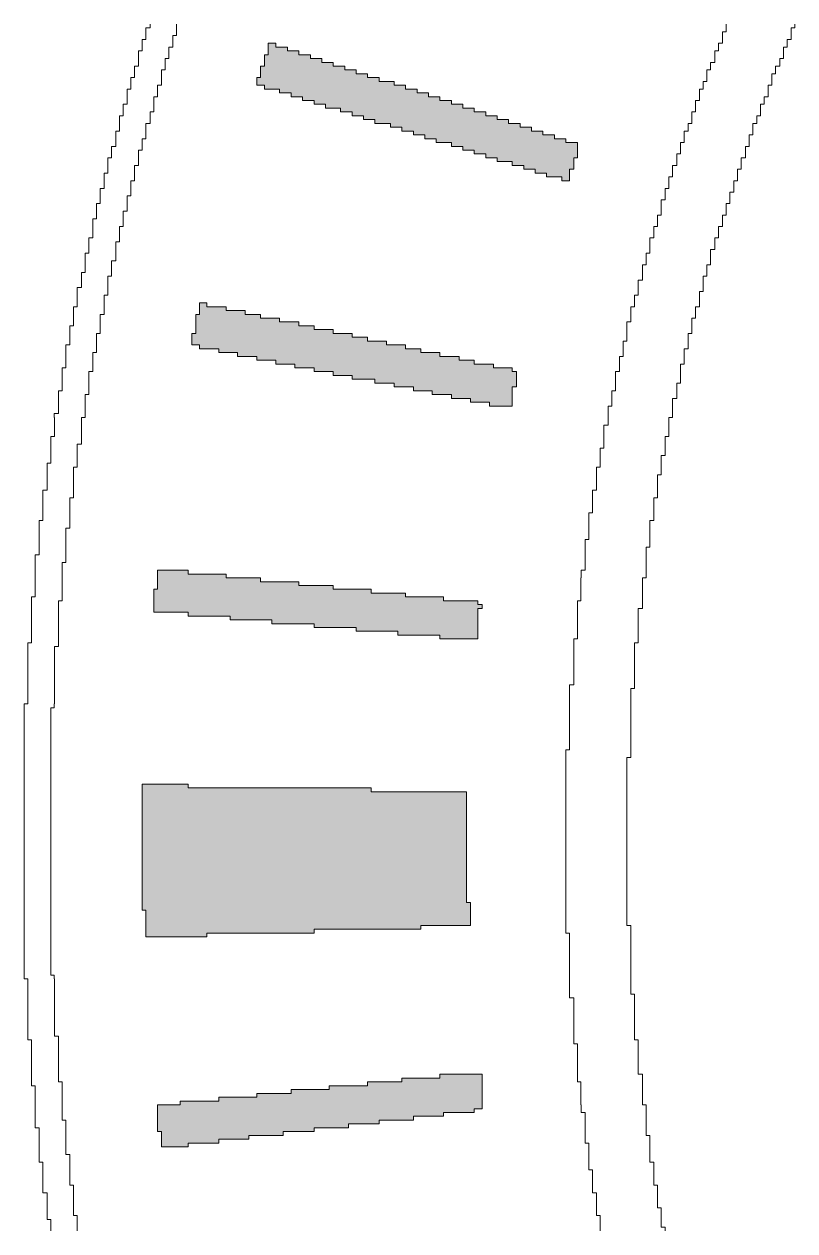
# Model space of a CAD drawing. Header units: millimetres. Extents: x 76.6 to 106.3, y -138 to -109.2.
# Drawn here: x 76.56 to 80.83, y -121.9 to -115.21 of the extents above; entities that cross this region are included whole.
import ezdxf

# ---------------------------------------------------------------- set-up
doc = ezdxf.new("R2010")
doc.units = ezdxf.units.MM
doc.header["$MEASUREMENT"] = 0
doc.layers.add('Layer 1', color=7, linetype='Continuous', lineweight=0)

msp = doc.modelspace()

# ---------------------------------------------------------------- hatches: boundary and pattern name
at = {"layer": 'Layer 1', "true_color": 0x000000, "transparency": 33554687}
h = msp.add_hatch(color=18, dxfattribs=at)
h.dxf.hatch_style = 2
h.paths.add_polyline_path([(77.9092, -115.3367), (77.9092, -115.3156), (77.9524, -115.3156), (77.9524, -115.3367), (78.016, -115.3367), (78.016, -115.358), (78.0794, -115.358), (78.0794, -115.3791), (78.1429, -115.3791), (78.1429, -115.4002), (78.2065, -115.4002), (78.2065, -115.4215), (78.2699, -115.4215), (78.2699, -115.4426), (78.3334, -115.4426), (78.3334, -115.4637), (78.397, -115.4637), (78.397, -115.485), (78.4604, -115.485), (78.4604, -115.5061), (78.5239, -115.5061), (78.5239, -115.5272), (78.6077, -115.5272), (78.6077, -115.5485), (78.6713, -115.5485), (78.6713, -115.5696), (78.7347, -115.5696), (78.7347, -115.5907), (78.7982, -115.5907), (78.7982, -115.612), (78.8617, -115.612), (78.8617, -115.6331), (78.9252, -115.6331), (78.9252, -115.6542), (78.9887, -115.6542), (78.9887, -115.6755), (79.0523, -115.6755), (79.0523, -115.6966), (79.1158, -115.6966), (79.1158, -115.7177), (79.1793, -115.7177), (79.1793, -115.739), (79.2428, -115.739), (79.2428, -115.7601), (79.3062, -115.7601), (79.3062, -115.7812), (79.3697, -115.7812), (79.3697, -115.8025), (79.4332, -115.8025), (79.4332, -115.8236), (79.4967, -115.8236), (79.4967, -115.8447), (79.5602, -115.8447), (79.5602, -115.866), (79.6238, -115.866), (79.6238, -115.8871), (79.6237, -115.8871), (79.6237, -115.9082), (79.6238, -115.9082), (79.6238, -115.9295), (79.6237, -115.9295), (79.6237, -115.9506), (79.6034, -115.9506), (79.6034, -115.9717), (79.6034, -115.993), (79.6035, -115.993), (79.6035, -116.0141), (79.5806, -116.0141), (79.5806, -116.0352), (79.5806, -116.0352), (79.5806, -116.0565), (79.5806, -116.0776), (79.5374, -116.0776), (79.5374, -116.0565), (79.4536, -116.0565), (79.4536, -116.0352), (79.3901, -116.0352), (79.3901, -116.0141), (79.3266, -116.0141), (79.3266, -115.993), (79.263, -115.993), (79.263, -115.9717), (79.1792, -115.9717), (79.1792, -115.9506), (79.1157, -115.9506), (79.1157, -115.9295), (79.0523, -115.9295), (79.0523, -115.9082), (78.9887, -115.9082), (78.9887, -115.8871), (78.9253, -115.8871), (78.9253, -115.866), (78.8414, -115.866), (78.8414, -115.8447), (78.7779, -115.8447), (78.7779, -115.8236), (78.7144, -115.8236), (78.7144, -115.8025), (78.6509, -115.8025), (78.6509, -115.7812), (78.5874, -115.7812), (78.5874, -115.7601), (78.5011, -115.7601), (78.5011, -115.739), (78.4376, -115.739), (78.4376, -115.7177), (78.3741, -115.7177), (78.3741, -115.6966), (78.3106, -115.6966), (78.3106, -115.6755), (78.2267, -115.6755), (78.2267, -115.6542), (78.1632, -115.6542), (78.1632, -115.6331), (78.0997, -115.6331), (78.0997, -115.612), (78.0362, -115.612), (78.0362, -115.5907), (77.9727, -115.5907), (77.9727, -115.5696), (77.889, -115.5696), (77.889, -115.5485), (77.8457, -115.5485), (77.8457, -115.5272), (77.8457, -115.5061), (77.866, -115.5061), (77.866, -115.485), (77.8661, -115.485), (77.8661, -115.4637), (77.866, -115.4637), (77.866, -115.4426), (77.8889, -115.4426), (77.8889, -115.4215), (77.889, -115.4215), (77.889, -115.4002), (77.8889, -115.4002), (77.8889, -115.3791), (77.9092, -115.3791), (77.9092, -115.358), (77.9093, -115.358), (77.9093, -115.3367)])
h = msp.add_hatch(color=18, dxfattribs=at)
h.dxf.hatch_style = 2
h.paths.add_polyline_path([(77.5689, -116.755), (77.5689, -116.7761), (77.6756, -116.7761), (77.6756, -116.7972), (77.7822, -116.7972), (77.7822, -116.8185), (77.8661, -116.8185), (77.8661, -116.8396), (77.9727, -116.8396), (77.9727, -116.8607), (78.0795, -116.8607), (78.0795, -116.882), (78.1633, -116.882), (78.1633, -116.9031), (78.2699, -116.9031), (78.2699, -116.9242), (78.3741, -116.9242), (78.3741, -116.9455), (78.4604, -116.9455), (78.4604, -116.9666), (78.5646, -116.9666), (78.5646, -116.9877), (78.6712, -116.9877), (78.6712, -117.009), (78.7551, -117.009), (78.7551, -117.0301), (78.8618, -117.0301), (78.8618, -117.0512), (78.9685, -117.0512), (78.9685, -117.0725), (79.0522, -117.0725), (79.0522, -117.0936), (79.1589, -117.0936), (79.1589, -117.1147), (79.263, -117.1147), (79.263, -117.136), (79.2859, -117.136), (79.2859, -117.1571), (79.286, -117.1571), (79.286, -117.1782), (79.286, -117.1995), (79.2859, -117.1995), (79.2859, -117.2206), (79.263, -117.2206), (79.263, -117.2417), (79.2631, -117.2417), (79.2631, -117.263), (79.2631, -117.263), (79.2631, -117.2841), (79.2631, -117.2841), (79.2631, -117.3052), (79.2631, -117.3052), (79.2631, -117.3265), (79.1361, -117.3265), (79.1361, -117.3052), (79.032, -117.3052), (79.032, -117.2841), (78.9253, -117.2841), (78.9253, -117.263), (78.8186, -117.263), (78.8186, -117.2417), (78.7144, -117.2417), (78.7144, -117.2206), (78.6077, -117.2206), (78.6077, -117.1995), (78.5011, -117.1995), (78.5011, -117.1782), (78.3741, -117.1782), (78.3741, -117.1571), (78.2699, -117.1571), (78.2699, -117.136), (78.1632, -117.136), (78.1632, -117.1147), (78.0565, -117.1147), (78.0565, -117.0936), (77.9524, -117.0936), (77.9524, -117.0725), (77.8458, -117.0725), (77.8458, -117.0512), (77.7391, -117.0512), (77.7391, -117.0301), (77.635, -117.0301), (77.635, -117.009), (77.5282, -117.009), (77.5282, -116.9877), (77.4851, -116.9877), (77.4851, -116.9666), (77.485, -116.9666), (77.485, -116.9455), (77.4851, -116.9455), (77.4851, -116.9242), (77.5079, -116.9242), (77.5079, -116.9031), (77.508, -116.9031), (77.508, -116.882), (77.508, -116.8607), (77.5079, -116.8607), (77.5079, -116.8396), (77.508, -116.8396), (77.508, -116.8185), (77.5282, -116.8185), (77.5282, -116.7972), (77.5283, -116.7972), (77.5283, -116.7761), (77.5283, -116.7761), (77.5283, -116.755)])
h = msp.add_hatch(color=18, dxfattribs=at)
h.dxf.hatch_style = 2
h.paths.add_polyline_path([(77.2945, -118.2577), (77.2945, -118.2366), (77.4647, -118.2366), (77.4647, -118.2577), (77.6756, -118.2577), (77.6756, -118.279), (77.8661, -118.279), (77.8661, -118.3001), (78.0795, -118.3001), (78.0795, -118.3212), (78.2699, -118.3212), (78.2699, -118.3425), (78.4808, -118.3425), (78.4808, -118.3636), (78.6712, -118.3636), (78.6712, -118.3847), (78.882, -118.3847), (78.882, -118.406), (79.0726, -118.406), (79.0726, -118.4271), (79.0954, -118.4271), (79.0954, -118.4482), (79.0726, -118.4482), (79.0726, -118.4695), (79.0725, -118.4695), (79.0725, -118.4906), (79.0726, -118.4906), (79.0726, -118.5117), (79.0726, -118.5117), (79.0726, -118.533), (79.0726, -118.533), (79.0726, -118.5541), (79.0725, -118.5541), (79.0725, -118.5752), (79.0726, -118.5752), (79.0726, -118.5965), (79.0725, -118.5965), (79.0725, -118.6176), (78.8617, -118.6176), (78.8617, -118.5965), (78.6281, -118.5965), (78.6281, -118.5752), (78.3969, -118.5752), (78.3969, -118.5541), (78.1633, -118.5541), (78.1633, -118.533), (77.9296, -118.533), (77.9296, -118.5117), (77.6985, -118.5117), (77.6985, -118.4906), (77.4647, -118.4906), (77.4647, -118.4695), (77.2743, -118.4695), (77.2743, -118.4482), (77.2742, -118.4482), (77.2742, -118.4271), (77.2743, -118.4271), (77.2743, -118.406), (77.2742, -118.406), (77.2742, -118.3847), (77.2742, -118.3636), (77.2743, -118.3636), (77.2743, -118.3425), (77.2945, -118.3425), (77.2945, -118.3212), (77.2946, -118.3212), (77.2946, -118.3001), (77.2946, -118.279), (77.2946, -118.279), (77.2946, -118.2577)])
h = msp.add_hatch(color=18, dxfattribs=at)
h.dxf.hatch_style = 2
h.paths.add_polyline_path([(77.2108, -120.0357), (77.2108, -120.0146), (77.2108, -119.9935), (77.2108, -119.9722), (77.2108, -119.9511), (77.2108, -119.93), (77.2108, -119.9087), (77.2108, -119.8876), (77.2108, -119.8665), (77.2108, -119.8452), (77.2108, -119.8241), (77.2108, -119.803), (77.2108, -119.7817), (77.2108, -119.7606), (77.2108, -119.7395), (77.2108, -119.7182), (77.2108, -119.6971), (77.2108, -119.676), (77.2108, -119.6547), (77.2108, -119.6336), (77.2108, -119.6125), (77.2108, -119.5912), (77.2108, -119.5701), (77.2108, -119.549), (77.2108, -119.5277), (77.2108, -119.5066), (77.2108, -119.4855), (77.2108, -119.4642), (77.2107, -119.4642), (77.2107, -119.4431), (77.2107, -119.422), (77.4647, -119.422), (77.4647, -119.4431), (78.4807, -119.4431), (78.4807, -119.4642), (79.0091, -119.4642), (79.0091, -119.4855), (79.0091, -119.5066), (79.0091, -119.5277), (79.0091, -119.549), (79.0091, -119.5701), (79.0091, -119.5912), (79.0091, -119.6125), (79.0091, -119.6336), (79.0091, -119.6547), (79.0091, -119.676), (79.0091, -119.6971), (79.0091, -119.7182), (79.0091, -119.7395), (79.0091, -119.7606), (79.0091, -119.7817), (79.0091, -119.803), (79.0091, -119.8241), (79.0091, -119.8452), (79.0091, -119.8665), (79.0091, -119.8876), (79.0091, -119.9087), (79.0091, -119.93), (79.0091, -119.9511), (79.0091, -119.9722), (79.0091, -119.9935), (79.0091, -120.0146), (79.0091, -120.0357), (79.0091, -120.057), (79.0091, -120.0781), (79.0319, -120.0781), (79.0319, -120.0992), (79.0319, -120.1205), (79.032, -120.1205), (79.032, -120.1416), (79.032, -120.1627), (79.032, -120.184), (79.032, -120.2051), (78.7551, -120.2051), (78.7551, -120.2262), (78.1632, -120.2262), (78.1632, -120.2475), (77.5689, -120.2475), (77.5689, -120.2686), (77.2311, -120.2686), (77.2311, -120.2475), (77.231, -120.2475), (77.231, -120.2262), (77.2311, -120.2262), (77.2311, -120.2051), (77.2311, -120.2051), (77.2311, -120.184), (77.2311, -120.1627), (77.2311, -120.1416), (77.2311, -120.1205), (77.2107, -120.1205), (77.2107, -120.0992), (77.2107, -120.0781), (77.2108, -120.0781), (77.2108, -120.057)])
h = msp.add_hatch(color=18, dxfattribs=at)
h.dxf.hatch_style = 2
h.paths.add_polyline_path([(77.3175, -121.4327), (77.3175, -121.4116), (77.3175, -121.3905), (77.3175, -121.3692), (77.3174, -121.3692), (77.3174, -121.3481), (77.2946, -121.3481), (77.2946, -121.327), (77.2945, -121.327), (77.2945, -121.3057), (77.2945, -121.2846), (77.2946, -121.2846), (77.2946, -121.2635), (77.2946, -121.2422), (77.2946, -121.2211), (77.2946, -121.2), (77.4216, -121.2), (77.4216, -121.1787), (77.635, -121.1787), (77.635, -121.1576), (77.8458, -121.1576), (77.8458, -121.1365), (78.0362, -121.1365), (78.0362, -121.1152), (78.247, -121.1152), (78.247, -121.0941), (78.4604, -121.0941), (78.4604, -121.073), (78.651, -121.073), (78.651, -121.0517), (78.8618, -121.0517), (78.8618, -121.0306), (79.0955, -121.0306), (79.0955, -121.0517), (79.0955, -121.073), (79.0954, -121.073), (79.0954, -121.0941), (79.0954, -121.1152), (79.0954, -121.1365), (79.0955, -121.1365), (79.0955, -121.1576), (79.0955, -121.1787), (79.0955, -121.2), (79.0955, -121.2211), (79.0523, -121.2211), (79.0523, -121.2422), (78.8821, -121.2422), (78.8821, -121.2635), (78.7145, -121.2635), (78.7145, -121.2846), (78.5239, -121.2846), (78.5239, -121.3057), (78.3537, -121.3057), (78.3537, -121.327), (78.1633, -121.327), (78.1633, -121.3481), (77.993, -121.3481), (77.993, -121.3692), (77.8026, -121.3692), (77.8026, -121.3905), (77.635, -121.3905), (77.635, -121.4116), (77.4648, -121.4116), (77.4648, -121.4327)])

# ---------------------------------------------------------------- linework, layer by layer
at = {"layer": 'Layer 1'}
for points in [[(76.7028, -121.8985), (76.7028, -121.8772), (76.7028, -121.8561), (76.7028, -121.835), (76.6824, -121.835), (76.6824, -121.8137), (76.6825, -121.8137), (76.6825, -121.7926), (76.6825, -121.7715), (76.6825, -121.7502), (76.6825, -121.7291), (76.6825, -121.708), (76.6825, -121.6867), (76.6596, -121.6867), (76.6596, -121.6656), (76.6596, -121.6445), (76.6596, -121.6445), (76.6596, -121.6232), (76.6596, -121.6021), (76.6596, -121.581), (76.6596, -121.5597), (76.6596, -121.5386), (76.6596, -121.5175), (76.6392, -121.5175), (76.6392, -121.4962), (76.6392, -121.4751), (76.6393, -121.4751), (76.6393, -121.454), (76.6393, -121.4327), (76.6393, -121.4116), (76.6393, -121.3905), (76.6393, -121.3692), (76.6393, -121.3481), (76.6393, -121.327), (76.6164, -121.327), (76.6164, -121.3057), (76.6164, -121.2846), (76.6164, -121.2846), (76.6164, -121.2635), (76.6164, -121.2422), (76.6164, -121.2211), (76.6164, -121.2), (76.6164, -121.1787), (76.6164, -121.1576), (76.6164, -121.1365), (76.6164, -121.1152), (76.6164, -121.0941), (76.596, -121.0941), (76.596, -121.073), (76.5961, -121.073), (76.5961, -121.0517), (76.5961, -121.0306), (76.5961, -121.0095), (76.5961, -120.9882), (76.5961, -120.9671), (76.5961, -120.946), (76.5961, -120.9247), (76.5961, -120.9036), (76.5961, -120.8825), (76.5961, -120.8612), (76.5961, -120.8401), (76.5757, -120.8401), (76.5757, -120.819), (76.5758, -120.819), (76.5758, -120.7977), (76.5758, -120.7766), (76.5758, -120.7555), (76.5758, -120.7342), (76.5758, -120.7131), (76.5758, -120.692), (76.5758, -120.6707), (76.5758, -120.6496), (76.5758, -120.6285), (76.5758, -120.6072), (76.5758, -120.5861), (76.5758, -120.565), (76.5758, -120.5437), (76.5758, -120.5226), (76.5758, -120.5015), (76.5554, -120.5015), (76.5554, -120.4802), (76.5555, -120.4802), (76.5555, -120.4591), (76.5555, -120.438), (76.5555, -120.4167), (76.5555, -120.3956), (76.5555, -120.3745), (76.5555, -120.3532), (76.5555, -120.3321), (76.5555, -120.311), (76.5555, -120.2897), (76.5555, -120.2686), (76.5555, -120.2475), (76.5555, -120.2262), (76.5555, -120.2051), (76.5555, -120.184), (76.5555, -120.1627), (76.5555, -120.1416), (76.5555, -120.1205), (76.5555, -120.0992), (76.5555, -120.0781), (76.5555, -120.057), (76.5555, -120.0357), (76.5555, -120.0146), (76.5555, -119.9935), (76.5555, -119.9722), (76.5555, -119.9511), (76.5555, -119.93), (76.5555, -119.9087), (76.5555, -119.8876), (76.5555, -119.8665), (76.5555, -119.8452), (76.5555, -119.8241), (76.5555, -119.803), (76.5555, -119.7817), (76.5555, -119.7606), (76.5555, -119.7395), (76.5555, -119.7182), (76.5555, -119.6971), (76.5555, -119.676), (76.5555, -119.6547), (76.5555, -119.6336), (76.5555, -119.6125), (76.5555, -119.5912), (76.5555, -119.5701), (76.5555, -119.549), (76.5555, -119.5277), (76.5555, -119.5066), (76.5555, -119.4855), (76.5555, -119.4642), (76.5555, -119.4431), (76.5555, -119.422), (76.5555, -119.4007), (76.5555, -119.3796), (76.5555, -119.3585), (76.5555, -119.3372), (76.5555, -119.3161), (76.5555, -119.295), (76.5555, -119.2737), (76.5555, -119.2526), (76.5555, -119.2315), (76.5555, -119.2102), (76.5555, -119.1891), (76.5555, -119.168), (76.5555, -119.1467), (76.5555, -119.1256), (76.5555, -119.1045), (76.5555, -119.0832), (76.5555, -119.0621), (76.5555, -119.041), (76.5555, -119.0197), (76.5555, -118.9986), (76.5554, -118.9986), (76.5554, -118.9775), (76.5758, -118.9775), (76.5758, -118.9562), (76.5758, -118.9351), (76.5758, -118.914), (76.5758, -118.8927), (76.5758, -118.8716), (76.5758, -118.8505), (76.5758, -118.8292), (76.5758, -118.8081), (76.5758, -118.787), (76.5758, -118.7657), (76.5758, -118.7446), (76.5758, -118.7235), (76.5758, -118.7022), (76.5758, -118.6811), (76.5758, -118.66), (76.5757, -118.66), (76.5757, -118.6387), (76.5961, -118.6387), (76.5961, -118.6176), (76.5961, -118.5965), (76.5961, -118.5752), (76.5961, -118.5541), (76.5961, -118.533), (76.5961, -118.5117), (76.5961, -118.4906), (76.5961, -118.4695), (76.5961, -118.4482), (76.5961, -118.4271), (76.5961, -118.406), (76.596, -118.406), (76.596, -118.3847), (76.6164, -118.3847), (76.6164, -118.3636), (76.6164, -118.3425), (76.6164, -118.3212), (76.6164, -118.3001), (76.6164, -118.279), (76.6164, -118.2577), (76.6164, -118.2366), (76.6164, -118.2155), (76.6164, -118.1942), (76.6164, -118.1942), (76.6164, -118.1731), (76.6164, -118.152), (76.6393, -118.152), (76.6393, -118.1307), (76.6393, -118.1096), (76.6393, -118.0885), (76.6393, -118.0672), (76.6393, -118.0461), (76.6393, -118.025), (76.6393, -118.0037), (76.6392, -118.0037), (76.6392, -117.9826), (76.6392, -117.9615), (76.6596, -117.9615), (76.6596, -117.9402), (76.6596, -117.9191), (76.6596, -117.898), (76.6596, -117.8767), (76.6596, -117.8556), (76.6596, -117.8345), (76.6596, -117.8345), (76.6596, -117.8132), (76.6596, -117.7921), (76.6825, -117.7921), (76.6825, -117.771), (76.6825, -117.7497), (76.6825, -117.7286), (76.6825, -117.7075), (76.6825, -117.6862), (76.6825, -117.6651), (76.6824, -117.6651), (76.6824, -117.644), (76.7028, -117.644), (76.7028, -117.6227), (76.7028, -117.6016), (76.7028, -117.5805), (76.7028, -117.5592), (76.7028, -117.5381), (76.7027, -117.5381), (76.7027, -117.517), (76.7027, -117.4957), (76.7231, -117.4957), (76.7231, -117.4746), (76.7231, -117.4535), (76.7231, -117.4322), (76.7231, -117.4111), (76.7231, -117.39), (76.723, -117.39), (76.723, -117.3687), (76.746, -117.3687), (76.746, -117.3476), (76.746, -117.3265), (76.746, -117.3052), (76.746, -117.2841), (76.746, -117.263), (76.7459, -117.263), (76.7459, -117.2417), (76.7663, -117.2417), (76.7663, -117.2206), (76.7663, -117.1995), (76.7663, -117.1782), (76.7663, -117.1571), (76.7663, -117.136), (76.7662, -117.136), (76.7662, -117.1147), (76.7866, -117.1147), (76.7866, -117.0936), (76.7866, -117.0725), (76.7866, -117.0512), (76.7866, -117.0301), (76.7865, -117.0301), (76.7865, -117.009), (76.7865, -116.9877), (76.8095, -116.9877), (76.8095, -116.9666), (76.8095, -116.9455), (76.8095, -116.9242), (76.8094, -116.9242), (76.8094, -116.9031), (76.8094, -116.882), (76.8298, -116.882), (76.8298, -116.8607), (76.8298, -116.8396), (76.8298, -116.8185), (76.8297, -116.8185), (76.8297, -116.7972), (76.8297, -116.7761), (76.8501, -116.7761), (76.8501, -116.755), (76.8501, -116.7337), (76.8501, -116.7126), (76.85, -116.7126), (76.85, -116.6915), (76.85, -116.6702), (76.873, -116.6702), (76.873, -116.6491), (76.873, -116.628), (76.873, -116.6067), (76.8729, -116.6067), (76.8729, -116.5856), (76.8933, -116.5856), (76.8933, -116.5645), (76.8933, -116.5432), (76.8933, -116.5221), (76.8932, -116.5221), (76.8932, -116.501), (76.8932, -116.4797), (76.9136, -116.4797), (76.9136, -116.4586), (76.9136, -116.4375), (76.9136, -116.4162), (76.9135, -116.4162), (76.9135, -116.3951), (76.9365, -116.3951), (76.9365, -116.374), (76.9365, -116.3527), (76.9365, -116.3316), (76.9364, -116.3316), (76.9364, -116.3105), (76.9364, -116.2892), (76.9568, -116.2892), (76.9568, -116.2681), (76.9568, -116.247), (76.9567, -116.247), (76.9567, -116.2257), (76.9567, -116.2046), (76.9771, -116.2046), (76.9771, -116.1835), (76.9771, -116.1622), (76.977, -116.1622), (76.977, -116.1411), (76.977, -116.12), (77, -116.12), (77, -116.0987), (77, -116.0776), (76.9999, -116.0776), (76.9999, -116.0565), (76.9999, -116.0352), (77.0203, -116.0352), (77.0203, -116.0141), (77.0203, -115.993), (77.0202, -115.993), (77.0202, -115.9717), (77.0202, -115.9506), (77.0406, -115.9506), (77.0406, -115.9295), (77.0406, -115.9082), (77.0405, -115.9082), (77.0405, -115.8871), (77.0635, -115.8871), (77.0635, -115.866), (77.0635, -115.8447), (77.0634, -115.8447), (77.0634, -115.8236), (77.0634, -115.8025), (77.0838, -115.8025), (77.0838, -115.7812), (77.0838, -115.7601), (77.0837, -115.7601), (77.0837, -115.739), (77.0837, -115.7177), (77.1041, -115.7177), (77.1041, -115.6966), (77.104, -115.6966), (77.104, -115.6755), (77.104, -115.6542), (77.127, -115.6542), (77.127, -115.6331), (77.127, -115.612), (77.1269, -115.612), (77.1269, -115.5907), (77.1269, -115.5696), (77.1473, -115.5696), (77.1473, -115.5485), (77.1472, -115.5485), (77.1472, -115.5272), (77.1472, -115.5061), (77.1676, -115.5061), (77.1676, -115.485), (77.1676, -115.4637), (77.1675, -115.4637), (77.1675, -115.4426), (77.1905, -115.4426), (77.1905, -115.4215), (77.1905, -115.4002), (77.1904, -115.4002), (77.1904, -115.3791), (77.1904, -115.358), (77.2108, -115.358), (77.2108, -115.3367), (77.2107, -115.3367), (77.2107, -115.3156), (77.2107, -115.2945), (77.2311, -115.2945), (77.2311, -115.2732), (77.231, -115.2732), (77.231, -115.2521), (77.231, -115.231), (77.254, -115.231), (77.254, -115.2097)], [(77.4013, -115.2097), (77.4013, -115.231), (77.4012, -115.231), (77.4012, -115.2521), (77.4012, -115.2732), (77.381, -115.2732), (77.381, -115.2945), (77.3809, -115.2945), (77.3809, -115.3156), (77.3809, -115.3367), (77.3581, -115.3367), (77.3581, -115.358), (77.358, -115.358), (77.358, -115.3791), (77.358, -115.4002), (77.3378, -115.4002), (77.3378, -115.4215), (77.3378, -115.4426), (77.3377, -115.4426), (77.3377, -115.4637), (77.3175, -115.4637), (77.3175, -115.485), (77.3175, -115.5061), (77.3174, -115.5061), (77.3174, -115.5272), (77.3174, -115.5485), (77.2946, -115.5485), (77.2946, -115.5696), (77.2945, -115.5696), (77.2945, -115.5907), (77.2945, -115.612), (77.2743, -115.612), (77.2743, -115.6331), (77.2743, -115.6542), (77.2742, -115.6542), (77.2742, -115.6755), (77.2742, -115.6966), (77.254, -115.6966), (77.254, -115.7177), (77.2539, -115.7177), (77.2539, -115.739), (77.2539, -115.7601), (77.2311, -115.7601), (77.2311, -115.7812), (77.2311, -115.8025), (77.231, -115.8025), (77.231, -115.8236), (77.231, -115.8447), (77.2108, -115.8447), (77.2108, -115.866), (77.2108, -115.8871), (77.2107, -115.8871), (77.2107, -115.9082), (77.1905, -115.9082), (77.1905, -115.9295), (77.1905, -115.9506), (77.1904, -115.9506), (77.1904, -115.9717), (77.1904, -115.993), (77.1676, -115.993), (77.1676, -116.0141), (77.1676, -116.0352), (77.1675, -116.0352), (77.1675, -116.0565), (77.1675, -116.0776), (77.1473, -116.0776), (77.1473, -116.0987), (77.1473, -116.12), (77.1472, -116.12), (77.1472, -116.1411), (77.1472, -116.1622), (77.127, -116.1622), (77.127, -116.1835), (77.127, -116.2046), (77.1269, -116.2046), (77.1269, -116.2257), (77.1269, -116.247), (77.1041, -116.247), (77.1041, -116.2681), (77.1041, -116.2892), (77.104, -116.2892), (77.104, -116.3105), (77.104, -116.3316), (77.0838, -116.3316), (77.0838, -116.3527), (77.0838, -116.374), (77.0838, -116.3951), (77.0837, -116.3951), (77.0837, -116.4162), (77.0635, -116.4162), (77.0635, -116.4375), (77.0635, -116.4586), (77.0635, -116.4797), (77.0634, -116.4797), (77.0634, -116.501), (77.0634, -116.5221), (77.0406, -116.5221), (77.0406, -116.5432), (77.0406, -116.5645), (77.0406, -116.5856), (77.0405, -116.5856), (77.0405, -116.6067), (77.0203, -116.6067), (77.0203, -116.628), (77.0203, -116.6491), (77.0203, -116.6702), (77.0202, -116.6702), (77.0202, -116.6915), (77.0202, -116.7126), (77, -116.7126), (77, -116.7337), (77, -116.755), (77, -116.7761), (76.9999, -116.7761), (76.9999, -116.7972), (76.9999, -116.8185), (76.9771, -116.8185), (76.9771, -116.8396), (76.9771, -116.8607), (76.9771, -116.882), (76.977, -116.882), (76.977, -116.9031), (76.977, -116.9242), (76.9568, -116.9242), (76.9568, -116.9455), (76.9568, -116.9666), (76.9568, -116.9877), (76.9567, -116.9877), (76.9567, -117.009), (76.9567, -117.0301), (76.9365, -117.0301), (76.9365, -117.0512), (76.9365, -117.0725), (76.9365, -117.0936), (76.9365, -117.1147), (76.9364, -117.1147), (76.9364, -117.136), (76.9136, -117.136), (76.9136, -117.1571), (76.9136, -117.1782), (76.9136, -117.1995), (76.9136, -117.2206), (76.9136, -117.2417), (76.9135, -117.2417), (76.9135, -117.263), (76.8933, -117.263), (76.8933, -117.2841), (76.8933, -117.3052), (76.8933, -117.3265), (76.8933, -117.3476), (76.8933, -117.3687), (76.8932, -117.3687), (76.8932, -117.39), (76.873, -117.39), (76.873, -117.4111), (76.873, -117.4322), (76.873, -117.4535), (76.873, -117.4746), (76.873, -117.4957), (76.8729, -117.4957), (76.8729, -117.517), (76.8729, -117.5381), (76.8501, -117.5381), (76.8501, -117.5592), (76.8501, -117.5805), (76.8501, -117.6016), (76.8501, -117.6227), (76.8501, -117.644), (76.85, -117.644), (76.85, -117.6651), (76.8298, -117.6651), (76.8298, -117.6862), (76.8298, -117.7075), (76.8298, -117.7286), (76.8298, -117.7497), (76.8298, -117.771), (76.8298, -117.7921), (76.8298, -117.7921), (76.8298, -117.8132), (76.8298, -117.8345), (76.8095, -117.8345), (76.8095, -117.8556), (76.8095, -117.8767), (76.8095, -117.898), (76.8095, -117.9191), (76.8095, -117.9402), (76.8095, -117.9615), (76.8094, -117.9615), (76.8094, -117.9826), (76.8094, -118.0037), (76.7866, -118.0037), (76.7866, -118.025), (76.7866, -118.0461), (76.7866, -118.0672), (76.7866, -118.0885), (76.7866, -118.1096), (76.7866, -118.1307), (76.7866, -118.152), (76.7866, -118.152), (76.7866, -118.1731), (76.7866, -118.1942), (76.7663, -118.1942), (76.7663, -118.2155), (76.7663, -118.2366), (76.7663, -118.2577), (76.7663, -118.279), (76.7663, -118.3001), (76.7663, -118.3212), (76.7663, -118.3425), (76.7663, -118.3636), (76.7663, -118.3847), (76.7662, -118.3847), (76.7662, -118.406), (76.746, -118.406), (76.746, -118.4271), (76.746, -118.4482), (76.746, -118.4695), (76.746, -118.4906), (76.746, -118.5117), (76.746, -118.533), (76.746, -118.5541), (76.746, -118.5752), (76.746, -118.5965), (76.746, -118.6176), (76.746, -118.6387), (76.7459, -118.6387), (76.7459, -118.66), (76.7231, -118.66), (76.7231, -118.6811), (76.7231, -118.7022), (76.7231, -118.7235), (76.7231, -118.7446), (76.7231, -118.7657), (76.7231, -118.787), (76.7231, -118.8081), (76.7231, -118.8292), (76.7231, -118.8505), (76.7231, -118.8716), (76.7231, -118.8927), (76.7231, -118.914), (76.7231, -118.9351), (76.7231, -118.9562), (76.7231, -118.9775), (76.723, -118.9775), (76.723, -118.9986), (76.7028, -118.9986), (76.7028, -119.0197), (76.7028, -119.041), (76.7028, -119.0621), (76.7028, -119.0832), (76.7028, -119.1045), (76.7028, -119.1256), (76.7028, -119.1467), (76.7028, -119.168), (76.7028, -119.1891), (76.7028, -119.2102), (76.7028, -119.2315), (76.7028, -119.2526), (76.7028, -119.2737), (76.7028, -119.295), (76.7028, -119.3161), (76.7028, -119.3372), (76.7028, -119.3585), (76.7028, -119.3796), (76.7028, -119.4007), (76.7028, -119.422), (76.7028, -119.4431), (76.7028, -119.4642), (76.7028, -119.4855), (76.7028, -119.5066), (76.7028, -119.5277), (76.7028, -119.549), (76.7028, -119.5701), (76.7028, -119.5912), (76.7028, -119.6125), (76.7028, -119.6336), (76.7028, -119.6547), (76.7028, -119.676), (76.7028, -119.6971), (76.7028, -119.7182), (76.7028, -119.7395), (76.7028, -119.7606), (76.7028, -119.7817), (76.7028, -119.803), (76.7028, -119.8241), (76.7028, -119.8452), (76.7028, -119.8665), (76.7028, -119.8876), (76.7028, -119.9087), (76.7028, -119.93), (76.7028, -119.9511), (76.7028, -119.9722), (76.7028, -119.9935), (76.7028, -120.0146), (76.7028, -120.0357), (76.7028, -120.057), (76.7028, -120.0781), (76.7028, -120.0992), (76.7028, -120.1205), (76.7028, -120.1416), (76.7028, -120.1627), (76.7028, -120.184), (76.7028, -120.2051), (76.7028, -120.2262), (76.7028, -120.2475), (76.7028, -120.2686), (76.7028, -120.2897), (76.7028, -120.311), (76.7028, -120.3321), (76.7028, -120.3532), (76.7028, -120.3745), (76.7028, -120.3956), (76.7028, -120.4167), (76.7028, -120.438), (76.7028, -120.4591), (76.7028, -120.4802), (76.723, -120.4802), (76.723, -120.5015), (76.7231, -120.5015), (76.7231, -120.5226), (76.7231, -120.5437), (76.7231, -120.565), (76.7231, -120.5861), (76.7231, -120.6072), (76.7231, -120.6285), (76.7231, -120.6496), (76.7231, -120.6707), (76.7231, -120.692), (76.7231, -120.7131), (76.7231, -120.7342), (76.7231, -120.7555), (76.7231, -120.7766), (76.7231, -120.7977), (76.7231, -120.819), (76.7459, -120.819), (76.7459, -120.8401), (76.746, -120.8401), (76.746, -120.8612), (76.746, -120.8825), (76.746, -120.9036), (76.746, -120.9247), (76.746, -120.946), (76.746, -120.9671), (76.746, -120.9882), (76.746, -121.0095), (76.746, -121.0306), (76.746, -121.0517), (76.746, -121.073), (76.7662, -121.073), (76.7662, -121.0941), (76.7663, -121.0941), (76.7663, -121.1152), (76.7663, -121.1365), (76.7663, -121.1576), (76.7663, -121.1787), (76.7663, -121.2), (76.7663, -121.2211), (76.7663, -121.2422), (76.7663, -121.2635), (76.7663, -121.2846), (76.7866, -121.2846), (76.7866, -121.3057), (76.7866, -121.327), (76.7866, -121.327), (76.7866, -121.3481), (76.7866, -121.3692), (76.7866, -121.3905), (76.7866, -121.4116), (76.7866, -121.4327), (76.7866, -121.454), (76.7866, -121.4751), (76.8094, -121.4751), (76.8094, -121.4962), (76.8094, -121.5175), (76.8095, -121.5175), (76.8095, -121.5386), (76.8095, -121.5597), (76.8095, -121.581), (76.8095, -121.6021), (76.8095, -121.6232), (76.8095, -121.6445), (76.8298, -121.6445), (76.8298, -121.6656), (76.8298, -121.6867), (76.8298, -121.6867), (76.8298, -121.708), (76.8298, -121.7291), (76.8298, -121.7502), (76.8298, -121.7715), (76.8298, -121.7926), (76.8298, -121.8137), (76.85, -121.8137), (76.85, -121.835), (76.8501, -121.835), (76.8501, -121.8561), (76.8501, -121.8772), (76.8501, -121.8985)], [(79.7508, -121.8985), (79.7508, -121.8772), (79.7507, -121.8772), (79.7507, -121.8561), (79.7507, -121.835), (79.7507, -121.8137), (79.7305, -121.8137), (79.7305, -121.7926), (79.7305, -121.7715), (79.7304, -121.7715), (79.7304, -121.7502), (79.7304, -121.7291), (79.7304, -121.708), (79.7304, -121.6867), (79.7076, -121.6867), (79.7076, -121.6656), (79.7076, -121.6445), (79.7075, -121.6445), (79.7075, -121.6232), (79.7075, -121.6021), (79.7075, -121.581), (79.7075, -121.5597), (79.6873, -121.5597), (79.6873, -121.5386), (79.6873, -121.5175), (79.6873, -121.5175), (79.6873, -121.4962), (79.6873, -121.4751), (79.6873, -121.454), (79.6873, -121.4327), (79.6873, -121.4116), (79.667, -121.4116), (79.667, -121.3905), (79.667, -121.3692), (79.6669, -121.3692), (79.6669, -121.3481), (79.6669, -121.327), (79.6669, -121.3057), (79.6669, -121.2846), (79.6669, -121.2635), (79.6669, -121.2422), (79.6441, -121.2422), (79.6441, -121.2211), (79.6441, -121.2), (79.644, -121.2), (79.644, -121.1787), (79.644, -121.1576), (79.644, -121.1365), (79.644, -121.1152), (79.644, -121.0941), (79.644, -121.073), (79.6238, -121.073), (79.6238, -121.0517), (79.6238, -121.0306), (79.6237, -121.0306), (79.6237, -121.0095), (79.6237, -120.9882), (79.6237, -120.9671), (79.6237, -120.946), (79.6237, -120.9247), (79.6237, -120.9036), (79.6237, -120.8825), (79.6237, -120.8612), (79.6035, -120.8612), (79.6035, -120.8401), (79.6034, -120.8401), (79.6034, -120.819), (79.6034, -120.7977), (79.6034, -120.7766), (79.6034, -120.7555), (79.6034, -120.7342), (79.6034, -120.7131), (79.6034, -120.692), (79.6034, -120.6707), (79.6034, -120.6496), (79.6034, -120.6285), (79.6034, -120.6072), (79.5806, -120.6072), (79.5806, -120.5861), (79.5805, -120.5861), (79.5805, -120.565), (79.5805, -120.5437), (79.5805, -120.5226), (79.5805, -120.5015), (79.5805, -120.4802), (79.5805, -120.4591), (79.5805, -120.438), (79.5805, -120.4167), (79.5805, -120.3956), (79.5805, -120.3745), (79.5805, -120.3532), (79.5805, -120.3321), (79.5805, -120.311), (79.5805, -120.2897), (79.5805, -120.2686), (79.5805, -120.2475), (79.5603, -120.2475), (79.5603, -120.2262), (79.5603, -120.2051), (79.5602, -120.2051), (79.5602, -120.184), (79.5602, -120.1627), (79.5602, -120.1416), (79.5602, -120.1205), (79.5602, -120.0992), (79.5602, -120.0781), (79.5602, -120.057), (79.5602, -120.0357), (79.5602, -120.0146), (79.5602, -119.9935), (79.5602, -119.9722), (79.5602, -119.9511), (79.5602, -119.93), (79.5602, -119.9087), (79.5602, -119.8876), (79.5602, -119.8665), (79.5602, -119.8452), (79.5602, -119.8241), (79.5602, -119.803), (79.5602, -119.7817), (79.5602, -119.7606), (79.5602, -119.7395), (79.5602, -119.7182), (79.5602, -119.6971), (79.5602, -119.676), (79.5602, -119.6547), (79.5602, -119.6336), (79.5602, -119.6125), (79.5602, -119.5912), (79.5602, -119.5701), (79.5602, -119.549), (79.5602, -119.5277), (79.5602, -119.5066), (79.5602, -119.4855), (79.5602, -119.4642), (79.5602, -119.4431), (79.5602, -119.422), (79.5602, -119.4007), (79.5602, -119.3796), (79.5602, -119.3585), (79.5602, -119.3372), (79.5602, -119.3161), (79.5602, -119.295), (79.5602, -119.2737), (79.5603, -119.2737), (79.5603, -119.2526), (79.5603, -119.2315), (79.5805, -119.2315), (79.5805, -119.2102), (79.5805, -119.1891), (79.5805, -119.168), (79.5805, -119.1467), (79.5805, -119.1256), (79.5805, -119.1045), (79.5805, -119.0832), (79.5805, -119.0621), (79.5805, -119.041), (79.5805, -119.0197), (79.5805, -118.9986), (79.5805, -118.9775), (79.5805, -118.9562), (79.5805, -118.9351), (79.5805, -118.914), (79.5805, -118.8927), (79.5806, -118.8927), (79.5806, -118.8716), (79.6034, -118.8716), (79.6034, -118.8505), (79.6034, -118.8292), (79.6034, -118.8081), (79.6034, -118.787), (79.6034, -118.7657), (79.6034, -118.7446), (79.6034, -118.7235), (79.6034, -118.7022), (79.6034, -118.6811), (79.6034, -118.66), (79.6034, -118.6387), (79.6035, -118.6387), (79.6035, -118.6176), (79.6237, -118.6176), (79.6237, -118.5965), (79.6237, -118.5752), (79.6237, -118.5541), (79.6237, -118.533), (79.6237, -118.5117), (79.6237, -118.4906), (79.6237, -118.4695), (79.6237, -118.4482), (79.6238, -118.4482), (79.6238, -118.4271), (79.6238, -118.406), (79.644, -118.406), (79.644, -118.3847), (79.644, -118.3636), (79.644, -118.3425), (79.644, -118.3212), (79.644, -118.3001), (79.644, -118.279), (79.6441, -118.279), (79.6441, -118.2577), (79.6441, -118.2366), (79.6669, -118.2366), (79.6669, -118.2155), (79.6669, -118.1942), (79.6669, -118.1731), (79.6669, -118.152), (79.6669, -118.1307), (79.6669, -118.1096), (79.667, -118.1096), (79.667, -118.0885), (79.667, -118.0672), (79.6873, -118.0672), (79.6873, -118.0461), (79.6873, -118.025), (79.6873, -118.0037), (79.6873, -117.9826), (79.6873, -117.9615), (79.6873, -117.9615), (79.6873, -117.9402), (79.6873, -117.9191), (79.7075, -117.9191), (79.7075, -117.898), (79.7075, -117.8767), (79.7075, -117.8556), (79.7075, -117.8345), (79.7076, -117.8345), (79.7076, -117.8132), (79.7076, -117.7921), (79.7304, -117.7921), (79.7304, -117.771), (79.7304, -117.7497), (79.7304, -117.7286), (79.7304, -117.7075), (79.7305, -117.7075), (79.7305, -117.6862), (79.7305, -117.6651), (79.7507, -117.6651), (79.7507, -117.644), (79.7507, -117.6227), (79.7507, -117.6016), (79.7508, -117.6016), (79.7508, -117.5805), (79.7508, -117.5592), (79.771, -117.5592), (79.771, -117.5381), (79.771, -117.517), (79.771, -117.4957), (79.7711, -117.4957), (79.7711, -117.4746), (79.7711, -117.4535), (79.7711, -117.4322), (79.7939, -117.4322), (79.7939, -117.4111), (79.7939, -117.39), (79.794, -117.39), (79.794, -117.3687), (79.794, -117.3476), (79.794, -117.3265), (79.8142, -117.3265), (79.8142, -117.3052), (79.8142, -117.2841), (79.8143, -117.2841), (79.8143, -117.263), (79.8143, -117.2417), (79.8345, -117.2417), (79.8345, -117.2206), (79.8345, -117.1995), (79.8346, -117.1995), (79.8346, -117.1782), (79.8346, -117.1571), (79.8346, -117.136), (79.8574, -117.136), (79.8574, -117.1147), (79.8574, -117.0936), (79.8575, -117.0936), (79.8575, -117.0725), (79.8575, -117.0512), (79.8778, -117.0512), (79.8778, -117.0301), (79.8778, -117.009), (79.8778, -117.009), (79.8778, -116.9877), (79.8778, -116.9666), (79.898, -116.9666), (79.898, -116.9455), (79.898, -116.9242), (79.8981, -116.9242), (79.8981, -116.9031), (79.8981, -116.882), (79.8981, -116.8607), (79.9209, -116.8607), (79.9209, -116.8396), (79.921, -116.8396), (79.921, -116.8185), (79.921, -116.7972), (79.921, -116.7761), (79.9413, -116.7761), (79.9413, -116.755), (79.9413, -116.7337), (79.9413, -116.7126), (79.9615, -116.7126), (79.9615, -116.6915), (79.9616, -116.6915), (79.9616, -116.6702), (79.9616, -116.6491), (79.9616, -116.628), (79.9844, -116.628), (79.9844, -116.6067), (79.9845, -116.6067), (79.9845, -116.5856), (79.9845, -116.5645), (79.9845, -116.5432), (80.0048, -116.5432), (80.0048, -116.5221), (80.0048, -116.501), (80.0048, -116.4797), (80.0251, -116.4797), (80.0251, -116.4586), (80.0251, -116.4586), (80.0251, -116.4375), (80.0251, -116.4162), (80.0251, -116.3951), (80.048, -116.3951), (80.048, -116.374), (80.048, -116.3527), (80.048, -116.3316), (80.0683, -116.3316), (80.0683, -116.3105), (80.0683, -116.2892), (80.0683, -116.2681), (80.0886, -116.2681), (80.0886, -116.247), (80.0886, -116.2257), (80.0886, -116.2046), (80.0886, -116.2046), (80.0886, -116.1835), (80.1115, -116.1835), (80.1115, -116.1622), (80.1115, -116.1411), (80.1114, -116.1411), (80.1114, -116.12), (80.1318, -116.12), (80.1318, -116.0987), (80.1318, -116.0776), (80.1317, -116.0776), (80.1317, -116.0565), (80.1521, -116.0565), (80.1521, -116.0352), (80.1521, -116.0141), (80.1521, -116.0141), (80.1521, -115.993), (80.175, -115.993), (80.175, -115.9717), (80.175, -115.9506), (80.1749, -115.9506), (80.1749, -115.9295), (80.1953, -115.9295), (80.1953, -115.9082), (80.1953, -115.8871), (80.1952, -115.8871), (80.1952, -115.866), (80.2156, -115.866), (80.2156, -115.8447), (80.2156, -115.8236), (80.2156, -115.8236), (80.2156, -115.8025), (80.2385, -115.8025), (80.2385, -115.7812), (80.2385, -115.7601), (80.2588, -115.7601), (80.2588, -115.739), (80.2588, -115.7177), (80.2587, -115.7177), (80.2587, -115.6966), (80.2791, -115.6966), (80.2791, -115.6755), (80.2791, -115.6542), (80.2791, -115.6542), (80.2791, -115.6331), (80.302, -115.6331), (80.302, -115.612), (80.3019, -115.612), (80.3019, -115.5907), (80.3019, -115.5696), (80.3223, -115.5696), (80.3223, -115.5485), (80.3222, -115.5485), (80.3222, -115.5272), (80.3426, -115.5272), (80.3426, -115.5061), (80.3426, -115.485), (80.3426, -115.485), (80.3426, -115.4637), (80.3629, -115.4637), (80.3629, -115.4426), (80.3629, -115.4215), (80.3858, -115.4215), (80.3858, -115.4002), (80.3857, -115.4002), (80.3857, -115.3791), (80.3857, -115.358), (80.4061, -115.358), (80.4061, -115.3367), (80.4061, -115.3367), (80.4061, -115.3156), (80.429, -115.3156), (80.429, -115.2945), (80.4289, -115.2945), (80.4289, -115.2732), (80.4289, -115.2521), (80.4493, -115.2521), (80.4493, -115.231), (80.4492, -115.231), (80.4492, -115.2097)], [(80.8302, -115.2097), (80.8302, -115.231), (80.81, -115.231), (80.81, -115.2521), (80.8099, -115.2521), (80.8099, -115.2732), (80.8099, -115.2945), (80.7871, -115.2945), (80.7871, -115.3156), (80.7871, -115.3156), (80.7871, -115.3367), (80.7668, -115.3367), (80.7668, -115.358), (80.7667, -115.358), (80.7667, -115.3791), (80.7667, -115.4002), (80.7465, -115.4002), (80.7465, -115.4215), (80.7464, -115.4215), (80.7464, -115.4426), (80.7236, -115.4426), (80.7236, -115.4637), (80.7236, -115.4637), (80.7236, -115.485), (80.7033, -115.485), (80.7033, -115.5061), (80.7033, -115.5272), (80.7032, -115.5272), (80.7032, -115.5485), (80.683, -115.5485), (80.683, -115.5696), (80.6829, -115.5696), (80.6829, -115.5907), (80.6829, -115.612), (80.6601, -115.612), (80.6601, -115.6331), (80.6601, -115.6331), (80.6601, -115.6542), (80.6398, -115.6542), (80.6398, -115.6755), (80.6398, -115.6966), (80.6397, -115.6966), (80.6397, -115.7177), (80.6195, -115.7177), (80.6195, -115.739), (80.6195, -115.7601), (80.5966, -115.7601), (80.5966, -115.7812), (80.5966, -115.8025), (80.5966, -115.8025), (80.5966, -115.8236), (80.5763, -115.8236), (80.5763, -115.8447), (80.5763, -115.866), (80.5762, -115.866), (80.5762, -115.8871), (80.556, -115.8871), (80.556, -115.9082), (80.556, -115.9295), (80.5559, -115.9295), (80.5559, -115.9506), (80.5331, -115.9506), (80.5331, -115.9717), (80.5331, -115.993), (80.5331, -115.993), (80.5331, -116.0141), (80.5128, -116.0141), (80.5128, -116.0352), (80.5128, -116.0565), (80.5127, -116.0565), (80.5127, -116.0776), (80.4925, -116.0776), (80.4925, -116.0987), (80.4925, -116.12), (80.4924, -116.12), (80.4924, -116.1411), (80.4696, -116.1411), (80.4696, -116.1622), (80.4696, -116.1835), (80.4696, -116.1835), (80.4696, -116.2046), (80.4493, -116.2046), (80.4493, -116.2257), (80.4493, -116.247), (80.4493, -116.2681), (80.429, -116.2681), (80.429, -116.2892), (80.429, -116.3105), (80.429, -116.3316), (80.4061, -116.3316), (80.4061, -116.3527), (80.4061, -116.374), (80.4061, -116.3951), (80.3858, -116.3951), (80.3858, -116.4162), (80.3858, -116.4375), (80.3858, -116.4586), (80.3629, -116.4586), (80.3629, -116.4797), (80.3629, -116.4797), (80.3629, -116.501), (80.3629, -116.5221), (80.3629, -116.5432), (80.3426, -116.5432), (80.3426, -116.5645), (80.3426, -116.5856), (80.3426, -116.6067), (80.3222, -116.6067), (80.3222, -116.628), (80.3223, -116.628), (80.3223, -116.6491), (80.3223, -116.6702), (80.3223, -116.6915), (80.3019, -116.6915), (80.3019, -116.7126), (80.302, -116.7126), (80.302, -116.7337), (80.302, -116.755), (80.302, -116.7761), (80.2791, -116.7761), (80.2791, -116.7972), (80.2791, -116.8185), (80.2791, -116.8396), (80.2587, -116.8396), (80.2587, -116.8607), (80.2588, -116.8607), (80.2588, -116.882), (80.2588, -116.9031), (80.2588, -116.9242), (80.2384, -116.9242), (80.2384, -116.9455), (80.2384, -116.9666), (80.2385, -116.9666), (80.2385, -116.9877), (80.2385, -117.009), (80.2156, -117.009), (80.2156, -117.0301), (80.2156, -117.0512), (80.2156, -117.0512), (80.2156, -117.0725), (80.2156, -117.0936), (80.1952, -117.0936), (80.1952, -117.1147), (80.1952, -117.136), (80.1953, -117.136), (80.1953, -117.1571), (80.1953, -117.1782), (80.1953, -117.1995), (80.1749, -117.1995), (80.1749, -117.2206), (80.1749, -117.2417), (80.175, -117.2417), (80.175, -117.263), (80.175, -117.2841), (80.152, -117.2841), (80.152, -117.3052), (80.152, -117.3265), (80.1521, -117.3265), (80.1521, -117.3476), (80.1521, -117.3687), (80.1521, -117.39), (80.1317, -117.39), (80.1317, -117.4111), (80.1317, -117.4322), (80.1318, -117.4322), (80.1318, -117.4535), (80.1318, -117.4746), (80.1318, -117.4957), (80.1114, -117.4957), (80.1114, -117.517), (80.1114, -117.5381), (80.1114, -117.5592), (80.1115, -117.5592), (80.1115, -117.5805), (80.1115, -117.6016), (80.0885, -117.6016), (80.0885, -117.6227), (80.0885, -117.644), (80.0885, -117.6651), (80.0886, -117.6651), (80.0886, -117.6862), (80.0886, -117.7075), (80.0682, -117.7075), (80.0682, -117.7286), (80.0682, -117.7497), (80.0682, -117.771), (80.0682, -117.7921), (80.0683, -117.7921), (80.0683, -117.8132), (80.0683, -117.8345), (80.0479, -117.8345), (80.0479, -117.8556), (80.0479, -117.8767), (80.0479, -117.898), (80.0479, -117.9191), (80.048, -117.9191), (80.048, -117.9402), (80.048, -117.9615), (80.0251, -117.9615), (80.0251, -117.9826), (80.0251, -118.0037), (80.0251, -118.025), (80.0251, -118.0461), (80.0251, -118.0672), (80.0251, -118.0672), (80.0251, -118.0885), (80.0251, -118.1096), (80.0047, -118.1096), (80.0047, -118.1307), (80.0047, -118.152), (80.0047, -118.1731), (80.0047, -118.1942), (80.0047, -118.2155), (80.0047, -118.2366), (80.0048, -118.2366), (80.0048, -118.2577), (80.0048, -118.279), (79.9844, -118.279), (79.9844, -118.3001), (79.9844, -118.3212), (79.9844, -118.3425), (79.9844, -118.3636), (79.9844, -118.3847), (79.9844, -118.406), (79.9845, -118.406), (79.9845, -118.4271), (79.9845, -118.4482), (79.9615, -118.4482), (79.9615, -118.4695), (79.9615, -118.4906), (79.9615, -118.5117), (79.9615, -118.533), (79.9615, -118.5541), (79.9615, -118.5752), (79.9615, -118.5965), (79.9615, -118.6176), (79.9616, -118.6176), (79.9616, -118.6387), (79.9412, -118.6387), (79.9412, -118.66), (79.9412, -118.6811), (79.9412, -118.7022), (79.9412, -118.7235), (79.9412, -118.7446), (79.9412, -118.7657), (79.9412, -118.787), (79.9412, -118.8081), (79.9412, -118.8292), (79.9412, -118.8505), (79.9412, -118.8716), (79.9413, -118.8716), (79.9413, -118.8927), (79.9209, -118.8927), (79.9209, -118.914), (79.9209, -118.9351), (79.9209, -118.9562), (79.9209, -118.9775), (79.9209, -118.9986), (79.9209, -119.0197), (79.9209, -119.041), (79.9209, -119.0621), (79.9209, -119.0832), (79.9209, -119.1045), (79.9209, -119.1256), (79.9209, -119.1467), (79.9209, -119.168), (79.9209, -119.1891), (79.9209, -119.2102), (79.9209, -119.2315), (79.921, -119.2315), (79.921, -119.2526), (79.921, -119.2737), (79.898, -119.2737), (79.898, -119.295), (79.898, -119.3161), (79.898, -119.3372), (79.898, -119.3585), (79.898, -119.3796), (79.898, -119.4007), (79.898, -119.422), (79.898, -119.4431), (79.898, -119.4642), (79.898, -119.4855), (79.898, -119.5066), (79.898, -119.5277), (79.898, -119.549), (79.898, -119.5701), (79.898, -119.5912), (79.898, -119.6125), (79.898, -119.6336), (79.898, -119.6547), (79.898, -119.676), (79.898, -119.6971), (79.898, -119.7182), (79.898, -119.7395), (79.898, -119.7606), (79.898, -119.7817), (79.898, -119.803), (79.898, -119.8241), (79.898, -119.8452), (79.898, -119.8665), (79.898, -119.8876), (79.898, -119.9087), (79.898, -119.93), (79.898, -119.9511), (79.898, -119.9722), (79.898, -119.9935), (79.898, -120.0146), (79.898, -120.0357), (79.898, -120.057), (79.898, -120.0781), (79.898, -120.0992), (79.898, -120.1205), (79.898, -120.1416), (79.898, -120.1627), (79.898, -120.184), (79.898, -120.2051), (79.921, -120.2051), (79.921, -120.2262), (79.921, -120.2475), (79.9209, -120.2475), (79.9209, -120.2686), (79.9209, -120.2897), (79.9209, -120.311), (79.9209, -120.3321), (79.9209, -120.3532), (79.9209, -120.3745), (79.9209, -120.3956), (79.9209, -120.4167), (79.9209, -120.438), (79.9209, -120.4591), (79.9209, -120.4802), (79.9209, -120.5015), (79.9209, -120.5226), (79.9209, -120.5437), (79.9209, -120.565), (79.9209, -120.5861), (79.9413, -120.5861), (79.9413, -120.6072), (79.9412, -120.6072), (79.9412, -120.6285), (79.9412, -120.6496), (79.9412, -120.6707), (79.9412, -120.692), (79.9412, -120.7131), (79.9412, -120.7342), (79.9412, -120.7555), (79.9412, -120.7766), (79.9412, -120.7977), (79.9412, -120.819), (79.9412, -120.8401), (79.9616, -120.8401), (79.9616, -120.8612), (79.9615, -120.8612), (79.9615, -120.8825), (79.9615, -120.9036), (79.9615, -120.9247), (79.9615, -120.946), (79.9615, -120.9671), (79.9615, -120.9882), (79.9615, -121.0095), (79.9615, -121.0306), (79.9845, -121.0306), (79.9845, -121.0517), (79.9845, -121.073), (79.9844, -121.073), (79.9844, -121.0941), (79.9844, -121.1152), (79.9844, -121.1365), (79.9844, -121.1576), (79.9844, -121.1787), (79.9844, -121.2), (80.0048, -121.2), (80.0048, -121.2211), (80.0048, -121.2422), (80.0047, -121.2422), (80.0047, -121.2635), (80.0047, -121.2846), (80.0047, -121.3057), (80.0047, -121.327), (80.0047, -121.3481), (80.0047, -121.3692), (80.0251, -121.3692), (80.0251, -121.3905), (80.0251, -121.4116), (80.0251, -121.4116), (80.0251, -121.4327), (80.0251, -121.454), (80.0251, -121.4751), (80.0251, -121.4962), (80.0251, -121.5175), (80.048, -121.5175), (80.048, -121.5386), (80.048, -121.5597), (80.0479, -121.5597), (80.0479, -121.581), (80.0479, -121.6021), (80.0479, -121.6232), (80.0479, -121.6445), (80.0683, -121.6445), (80.0683, -121.6656), (80.0683, -121.6867), (80.0682, -121.6867), (80.0682, -121.708), (80.0682, -121.7291), (80.0682, -121.7502), (80.0682, -121.7715), (80.0886, -121.7715), (80.0886, -121.7926), (80.0886, -121.8137), (80.0885, -121.8137), (80.0885, -121.835), (80.0885, -121.8561), (80.0885, -121.8772), (80.1115, -121.8772), (80.1115, -121.8985)]]:
    msp.add_lwpolyline(points, dxfattribs=at)
for points in [[(77.9092, -115.3367), (77.9092, -115.3156), (77.9524, -115.3156), (77.9524, -115.3367), (78.016, -115.3367), (78.016, -115.358), (78.0794, -115.358), (78.0794, -115.3791), (78.1429, -115.3791), (78.1429, -115.4002), (78.2065, -115.4002), (78.2065, -115.4215), (78.2699, -115.4215), (78.2699, -115.4426), (78.3334, -115.4426), (78.3334, -115.4637), (78.397, -115.4637), (78.397, -115.485), (78.4604, -115.485), (78.4604, -115.5061), (78.5239, -115.5061), (78.5239, -115.5272), (78.6077, -115.5272), (78.6077, -115.5485), (78.6713, -115.5485), (78.6713, -115.5696), (78.7347, -115.5696), (78.7347, -115.5907), (78.7982, -115.5907), (78.7982, -115.612), (78.8617, -115.612), (78.8617, -115.6331), (78.9252, -115.6331), (78.9252, -115.6542), (78.9887, -115.6542), (78.9887, -115.6755), (79.0523, -115.6755), (79.0523, -115.6966), (79.1158, -115.6966), (79.1158, -115.7177), (79.1793, -115.7177), (79.1793, -115.739), (79.2428, -115.739), (79.2428, -115.7601), (79.3062, -115.7601), (79.3062, -115.7812), (79.3697, -115.7812), (79.3697, -115.8025), (79.4332, -115.8025), (79.4332, -115.8236), (79.4967, -115.8236), (79.4967, -115.8447), (79.5602, -115.8447), (79.5602, -115.866), (79.6238, -115.866), (79.6238, -115.8871), (79.6237, -115.8871), (79.6237, -115.9082), (79.6238, -115.9082), (79.6238, -115.9295), (79.6237, -115.9295), (79.6237, -115.9506), (79.6034, -115.9506), (79.6034, -115.9717), (79.6034, -115.993), (79.6035, -115.993), (79.6035, -116.0141), (79.5806, -116.0141), (79.5806, -116.0352), (79.5806, -116.0352), (79.5806, -116.0565), (79.5806, -116.0776), (79.5374, -116.0776), (79.5374, -116.0565), (79.4536, -116.0565), (79.4536, -116.0352), (79.3901, -116.0352), (79.3901, -116.0141), (79.3266, -116.0141), (79.3266, -115.993), (79.263, -115.993), (79.263, -115.9717), (79.1792, -115.9717), (79.1792, -115.9506), (79.1157, -115.9506), (79.1157, -115.9295), (79.0523, -115.9295), (79.0523, -115.9082), (78.9887, -115.9082), (78.9887, -115.8871), (78.9253, -115.8871), (78.9253, -115.866), (78.8414, -115.866), (78.8414, -115.8447), (78.7779, -115.8447), (78.7779, -115.8236), (78.7144, -115.8236), (78.7144, -115.8025), (78.6509, -115.8025), (78.6509, -115.7812), (78.5874, -115.7812), (78.5874, -115.7601), (78.5011, -115.7601), (78.5011, -115.739), (78.4376, -115.739), (78.4376, -115.7177), (78.3741, -115.7177), (78.3741, -115.6966), (78.3106, -115.6966), (78.3106, -115.6755), (78.2267, -115.6755), (78.2267, -115.6542), (78.1632, -115.6542), (78.1632, -115.6331), (78.0997, -115.6331), (78.0997, -115.612), (78.0362, -115.612), (78.0362, -115.5907), (77.9727, -115.5907), (77.9727, -115.5696), (77.889, -115.5696), (77.889, -115.5485), (77.8457, -115.5485), (77.8457, -115.5272), (77.8457, -115.5061), (77.866, -115.5061), (77.866, -115.485), (77.8661, -115.485), (77.8661, -115.4637), (77.866, -115.4637), (77.866, -115.4426), (77.8889, -115.4426), (77.8889, -115.4215), (77.889, -115.4215), (77.889, -115.4002), (77.8889, -115.4002), (77.8889, -115.3791), (77.9092, -115.3791), (77.9092, -115.358), (77.9093, -115.358), (77.9093, -115.3367)], [(77.5689, -116.755), (77.5689, -116.7761), (77.6756, -116.7761), (77.6756, -116.7972), (77.7822, -116.7972), (77.7822, -116.8185), (77.8661, -116.8185), (77.8661, -116.8396), (77.9727, -116.8396), (77.9727, -116.8607), (78.0795, -116.8607), (78.0795, -116.882), (78.1633, -116.882), (78.1633, -116.9031), (78.2699, -116.9031), (78.2699, -116.9242), (78.3741, -116.9242), (78.3741, -116.9455), (78.4604, -116.9455), (78.4604, -116.9666), (78.5646, -116.9666), (78.5646, -116.9877), (78.6712, -116.9877), (78.6712, -117.009), (78.7551, -117.009), (78.7551, -117.0301), (78.8618, -117.0301), (78.8618, -117.0512), (78.9685, -117.0512), (78.9685, -117.0725), (79.0522, -117.0725), (79.0522, -117.0936), (79.1589, -117.0936), (79.1589, -117.1147), (79.263, -117.1147), (79.263, -117.136), (79.2859, -117.136), (79.2859, -117.1571), (79.286, -117.1571), (79.286, -117.1782), (79.286, -117.1995), (79.2859, -117.1995), (79.2859, -117.2206), (79.263, -117.2206), (79.263, -117.2417), (79.2631, -117.2417), (79.2631, -117.263), (79.2631, -117.263), (79.2631, -117.2841), (79.2631, -117.2841), (79.2631, -117.3052), (79.2631, -117.3052), (79.2631, -117.3265), (79.1361, -117.3265), (79.1361, -117.3052), (79.032, -117.3052), (79.032, -117.2841), (78.9253, -117.2841), (78.9253, -117.263), (78.8186, -117.263), (78.8186, -117.2417), (78.7144, -117.2417), (78.7144, -117.2206), (78.6077, -117.2206), (78.6077, -117.1995), (78.5011, -117.1995), (78.5011, -117.1782), (78.3741, -117.1782), (78.3741, -117.1571), (78.2699, -117.1571), (78.2699, -117.136), (78.1632, -117.136), (78.1632, -117.1147), (78.0565, -117.1147), (78.0565, -117.0936), (77.9524, -117.0936), (77.9524, -117.0725), (77.8458, -117.0725), (77.8458, -117.0512), (77.7391, -117.0512), (77.7391, -117.0301), (77.635, -117.0301), (77.635, -117.009), (77.5282, -117.009), (77.5282, -116.9877), (77.4851, -116.9877), (77.4851, -116.9666), (77.485, -116.9666), (77.485, -116.9455), (77.4851, -116.9455), (77.4851, -116.9242), (77.5079, -116.9242), (77.5079, -116.9031), (77.508, -116.9031), (77.508, -116.882), (77.508, -116.8607), (77.5079, -116.8607), (77.5079, -116.8396), (77.508, -116.8396), (77.508, -116.8185), (77.5282, -116.8185), (77.5282, -116.7972), (77.5283, -116.7972), (77.5283, -116.7761), (77.5283, -116.7761), (77.5283, -116.755)], [(77.2945, -118.2577), (77.2945, -118.2366), (77.4647, -118.2366), (77.4647, -118.2577), (77.6756, -118.2577), (77.6756, -118.279), (77.8661, -118.279), (77.8661, -118.3001), (78.0795, -118.3001), (78.0795, -118.3212), (78.2699, -118.3212), (78.2699, -118.3425), (78.4808, -118.3425), (78.4808, -118.3636), (78.6712, -118.3636), (78.6712, -118.3847), (78.882, -118.3847), (78.882, -118.406), (79.0726, -118.406), (79.0726, -118.4271), (79.0954, -118.4271), (79.0954, -118.4482), (79.0726, -118.4482), (79.0726, -118.4695), (79.0725, -118.4695), (79.0725, -118.4906), (79.0726, -118.4906), (79.0726, -118.5117), (79.0726, -118.5117), (79.0726, -118.533), (79.0726, -118.533), (79.0726, -118.5541), (79.0725, -118.5541), (79.0725, -118.5752), (79.0726, -118.5752), (79.0726, -118.5965), (79.0725, -118.5965), (79.0725, -118.6176), (78.8617, -118.6176), (78.8617, -118.5965), (78.6281, -118.5965), (78.6281, -118.5752), (78.3969, -118.5752), (78.3969, -118.5541), (78.1633, -118.5541), (78.1633, -118.533), (77.9296, -118.533), (77.9296, -118.5117), (77.6985, -118.5117), (77.6985, -118.4906), (77.4647, -118.4906), (77.4647, -118.4695), (77.2743, -118.4695), (77.2743, -118.4482), (77.2742, -118.4482), (77.2742, -118.4271), (77.2743, -118.4271), (77.2743, -118.406), (77.2742, -118.406), (77.2742, -118.3847), (77.2742, -118.3636), (77.2743, -118.3636), (77.2743, -118.3425), (77.2945, -118.3425), (77.2945, -118.3212), (77.2946, -118.3212), (77.2946, -118.3001), (77.2946, -118.279), (77.2946, -118.279), (77.2946, -118.2577)], [(77.2108, -120.0357), (77.2108, -120.0146), (77.2108, -119.9935), (77.2108, -119.9722), (77.2108, -119.9511), (77.2108, -119.93), (77.2108, -119.9087), (77.2108, -119.8876), (77.2108, -119.8665), (77.2108, -119.8452), (77.2108, -119.8241), (77.2108, -119.803), (77.2108, -119.7817), (77.2108, -119.7606), (77.2108, -119.7395), (77.2108, -119.7182), (77.2108, -119.6971), (77.2108, -119.676), (77.2108, -119.6547), (77.2108, -119.6336), (77.2108, -119.6125), (77.2108, -119.5912), (77.2108, -119.5701), (77.2108, -119.549), (77.2108, -119.5277), (77.2108, -119.5066), (77.2108, -119.4855), (77.2108, -119.4642), (77.2107, -119.4642), (77.2107, -119.4431), (77.2107, -119.422), (77.4647, -119.422), (77.4647, -119.4431), (78.4807, -119.4431), (78.4807, -119.4642), (79.0091, -119.4642), (79.0091, -119.4855), (79.0091, -119.5066), (79.0091, -119.5277), (79.0091, -119.549), (79.0091, -119.5701), (79.0091, -119.5912), (79.0091, -119.6125), (79.0091, -119.6336), (79.0091, -119.6547), (79.0091, -119.676), (79.0091, -119.6971), (79.0091, -119.7182), (79.0091, -119.7395), (79.0091, -119.7606), (79.0091, -119.7817), (79.0091, -119.803), (79.0091, -119.8241), (79.0091, -119.8452), (79.0091, -119.8665), (79.0091, -119.8876), (79.0091, -119.9087), (79.0091, -119.93), (79.0091, -119.9511), (79.0091, -119.9722), (79.0091, -119.9935), (79.0091, -120.0146), (79.0091, -120.0357), (79.0091, -120.057), (79.0091, -120.0781), (79.0319, -120.0781), (79.0319, -120.0992), (79.0319, -120.1205), (79.032, -120.1205), (79.032, -120.1416), (79.032, -120.1627), (79.032, -120.184), (79.032, -120.2051), (78.7551, -120.2051), (78.7551, -120.2262), (78.1632, -120.2262), (78.1632, -120.2475), (77.5689, -120.2475), (77.5689, -120.2686), (77.2311, -120.2686), (77.2311, -120.2475), (77.231, -120.2475), (77.231, -120.2262), (77.2311, -120.2262), (77.2311, -120.2051), (77.2311, -120.2051), (77.2311, -120.184), (77.2311, -120.1627), (77.2311, -120.1416), (77.2311, -120.1205), (77.2107, -120.1205), (77.2107, -120.0992), (77.2107, -120.0781), (77.2108, -120.0781), (77.2108, -120.057)], [(77.3175, -121.4327), (77.3175, -121.4116), (77.3175, -121.3905), (77.3175, -121.3692), (77.3174, -121.3692), (77.3174, -121.3481), (77.2946, -121.3481), (77.2946, -121.327), (77.2945, -121.327), (77.2945, -121.3057), (77.2945, -121.2846), (77.2946, -121.2846), (77.2946, -121.2635), (77.2946, -121.2422), (77.2946, -121.2211), (77.2946, -121.2), (77.4216, -121.2), (77.4216, -121.1787), (77.635, -121.1787), (77.635, -121.1576), (77.8458, -121.1576), (77.8458, -121.1365), (78.0362, -121.1365), (78.0362, -121.1152), (78.247, -121.1152), (78.247, -121.0941), (78.4604, -121.0941), (78.4604, -121.073), (78.651, -121.073), (78.651, -121.0517), (78.8618, -121.0517), (78.8618, -121.0306), (79.0955, -121.0306), (79.0955, -121.0517), (79.0955, -121.073), (79.0954, -121.073), (79.0954, -121.0941), (79.0954, -121.1152), (79.0954, -121.1365), (79.0955, -121.1365), (79.0955, -121.1576), (79.0955, -121.1787), (79.0955, -121.2), (79.0955, -121.2211), (79.0523, -121.2211), (79.0523, -121.2422), (78.8821, -121.2422), (78.8821, -121.2635), (78.7145, -121.2635), (78.7145, -121.2846), (78.5239, -121.2846), (78.5239, -121.3057), (78.3537, -121.3057), (78.3537, -121.327), (78.1633, -121.327), (78.1633, -121.3481), (77.993, -121.3481), (77.993, -121.3692), (77.8026, -121.3692), (77.8026, -121.3905), (77.635, -121.3905), (77.635, -121.4116), (77.4648, -121.4116), (77.4648, -121.4327)]]:
    msp.add_lwpolyline(points, close=True, dxfattribs=at)

doc.saveas('drawing.dxf')
